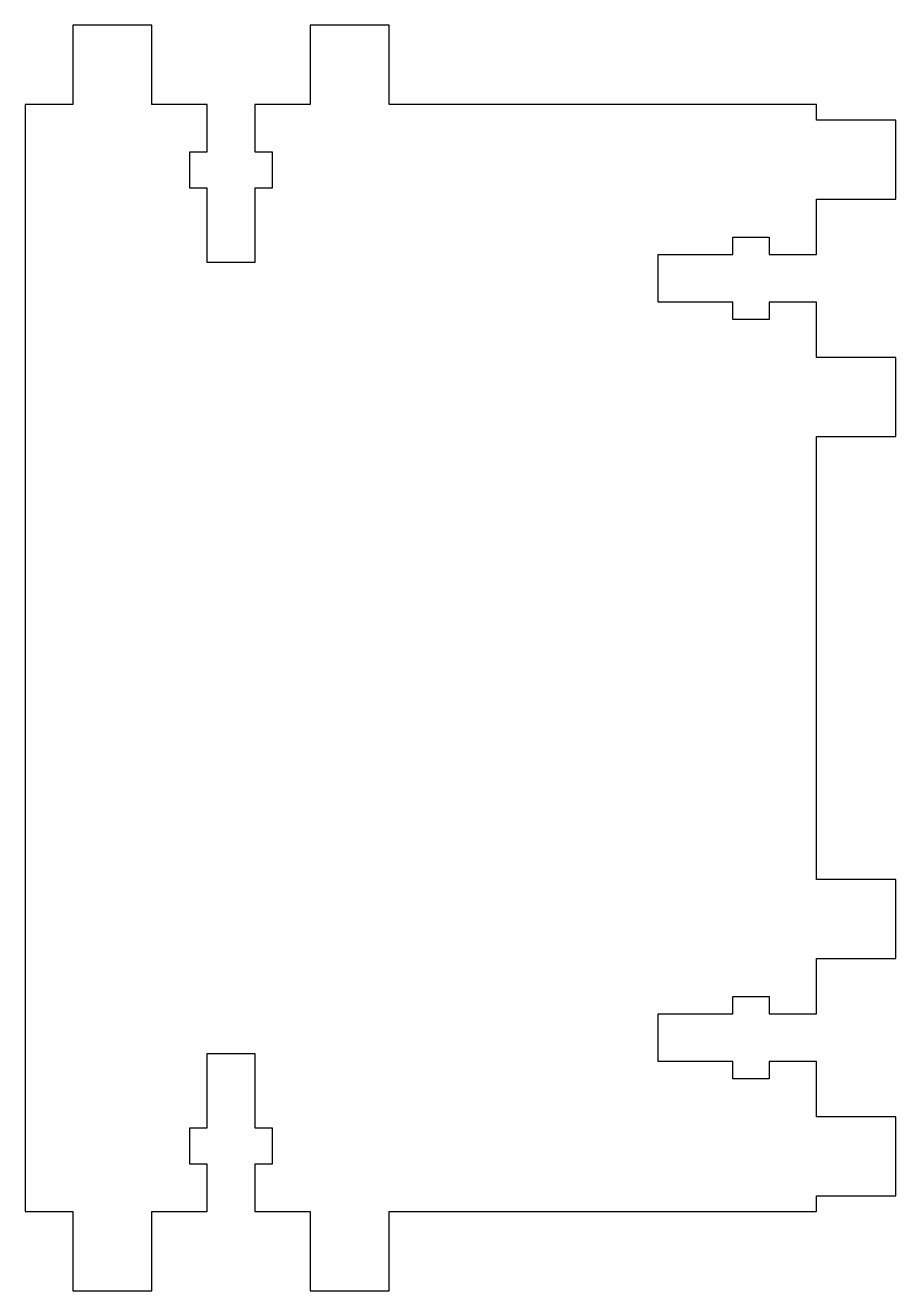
# Model space of a CAD drawing. Header units: millimetres. Extents: x 0 to 55, y -5 to 75.
import ezdxf

# ---------------------------------------------------------------- set-up
doc = ezdxf.new("R2010")
doc.units = ezdxf.units.MM

msp = doc.modelspace()

# ---------------------------------------------------------------- linework, layer by layer
at = {"color": 7, "linetype": 'Continuous', "lineweight": 25}
for p, q in [((3, 75), (3, 70)), ((8, 75), (3, 75)), ((8, 70), (8, 75)), ((18, 75), (18, 70)), ((23, 75), (18, 75)), ((23, 70), (23, 75)), ((0, 70), (0, 0)), ((3, 70), (0, 70)), ((11.5, 70), (8, 70)), ((11.5, 67), (11.5, 70)), ((14.5, 70), (14.5, 67)), ((18, 70), (14.5, 70)), ((50, 70), (23, 70)), ((50, 69), (50, 70)), ((55, 69), (50, 69)), ((55, 64), (55, 69)), ((10.4, 67), (11.5, 67)), ((10.4, 64.7), (10.4, 67)), ((14.5, 67), (15.6, 67)), ((15.6, 67), (15.6, 64.7)), ((11.5, 64.7), (10.4, 64.7)), ((11.5, 60), (11.5, 64.7)), ((14.5, 64.7), (14.5, 60)), ((15.6, 64.7), (14.5, 64.7)), ((50, 64), (55, 64)), ((50, 60.5), (50, 64)), ((44.7, 61.6), (47, 61.6)), ((44.7, 60.5), (44.7, 61.6)), ((47, 61.6), (47, 60.5)), ((14.5, 60), (11.5, 60)), ((40, 60.5), (44.7, 60.5)), ((40, 57.5), (40, 60.5)), ((47, 60.5), (50, 60.5)), ((44.7, 57.5), (40, 57.5)), ((44.7, 56.4), (44.7, 57.5)), ((47, 57.5), (47, 56.4)), ((50, 57.5), (47, 57.5)), ((50, 54), (50, 57.5)), ((47, 56.4), (44.7, 56.4)), ((55, 54), (50, 54)), ((55, 49), (55, 54)), ((50, 49), (55, 49)), ((50, 21), (50, 49)), ((55, 21), (50, 21)), ((55, 16), (55, 21)), ((50, 16), (55, 16)), ((50, 12.5), (50, 16)), ((44.7, 13.6), (47, 13.6)), ((44.7, 12.5), (44.7, 13.6)), ((47, 13.6), (47, 12.5)), ((40, 12.5), (44.7, 12.5)), ((40, 9.5), (40, 12.5)), ((47, 12.5), (50, 12.5)), ((11.5, 10), (14.5, 10)), ((11.5, 5.3), (11.5, 10)), ((14.5, 10), (14.5, 5.3)), ((44.7, 9.5), (40, 9.5)), ((44.7, 8.4), (44.7, 9.5)), ((47, 9.5), (47, 8.4)), ((50, 9.5), (47, 9.5)), ((50, 6), (50, 9.5)), ((47, 8.4), (44.7, 8.4)), ((55, 6), (50, 6)), ((55, 1), (55, 6)), ((10.4, 5.3), (11.5, 5.3)), ((10.4, 3), (10.4, 5.3)), ((14.5, 5.3), (15.6, 5.3)), ((15.6, 5.3), (15.6, 3)), ((11.5, 3), (10.4, 3)), ((11.5, 0), (11.5, 3)), ((14.5, 3), (14.5, 0)), ((15.6, 3), (14.5, 3)), ((50, 1), (55, 1)), ((50, 0), (50, 1)), ((0, 0), (3, 0)), ((3, 0), (3, -5)), ((8, 0), (11.5, 0)), ((8, -5), (8, 0)), ((14.5, 0), (18, 0)), ((18, 0), (18, -5)), ((23, 0), (50, 0)), ((23, -5), (23, 0)), ((3, -5), (8, -5)), ((18, -5), (23, -5))]:
    msp.add_line(p, q, dxfattribs=at)

doc.saveas('drawing.dxf')
